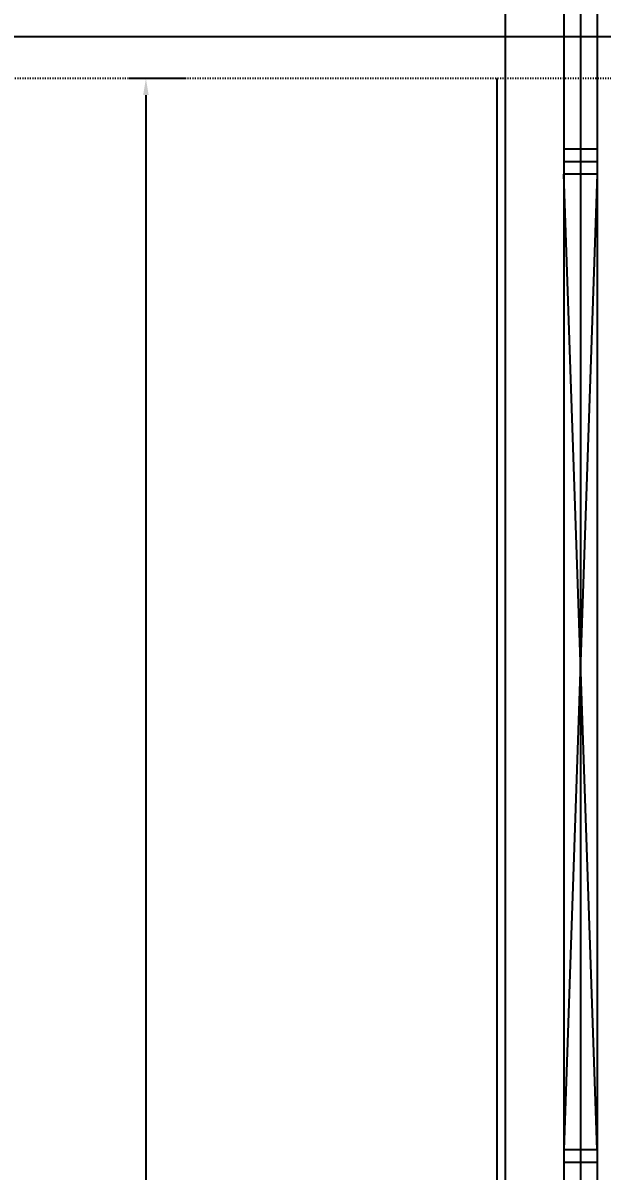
# Model space of a CAD drawing. Header units: millimetres. Extents: x 6622 to 532820, y 3370 to 359312.
# Drawn here: x 450265 to 457210, y 304937 to 318705 of the extents above; entities that cross this region are included whole.
import ezdxf

# ---------------------------------------------------------------- set-up
doc = ezdxf.new("R2010")
doc.units = ezdxf.units.MM
doc.linetypes.add('ACAD_ISO03W100', pattern=[30, 12, -18])
doc.styles.get("Standard").update_dxf_attribs({"font": 'txt', "bigfont": 'gbcbig.shx'})
doc.dimstyles.new('副本 ISO-25', dxfattribs={"dimtxt": 300, "dimasz": 200, "dimexe": 200, "dimexo": 25, "dimgap": 200, "dimtad": 1, "dimtxsty": 'Standard', "dimcen": 2.5, "dimadec": 0, "dimazin": 0, "dimtfac": 1, "dimtmove": 0, "dimatfit": 3, "dimfxl": 1, "dimarcsym": 0})

# ---------------------------------------------------------------- blocks, each defined once
blk = doc.blocks.new('*D388')
at = {"color": 0, "lineweight": -2, "transparency": 16777216}
for p, q in [((452221, 318040), (451540, 318040)), ((451740, 317840), (451740, 268240)), ((452216, 268040), (451540, 268040))]:
    blk.add_line(p, q, dxfattribs=at)
at = {"color": 0, "transparency": 16777216}
for points in [[(451707, 317840), (451773, 317840), (451740, 318040)], [(451707, 268240), (451773, 268240), (451740, 268040)]]:
    blk.add_solid(points, dxfattribs=at)
at = {"layer": 'Defpoints', "color": 0, "transparency": 16777216}
for p in [(452246, 318040), (451740, 268040), (452241, 268040)]:
    blk.add_point(p, dxfattribs=at)
at = {"color": 0, "transparency": 16777216, "insert": (451390, 293040), "char_height": 300, "attachment_point": 5, "rotation": 90}
blk.add_mtext('50000', dxfattribs=at)

msp = doc.modelspace()

# ---------------------------------------------------------------- linework, layer by layer
at = {"color": 1}
msp.add_line((456050, 329040), (456050, 259040), dxfattribs=at)
at = {"color": 4}
for p, q in [((456750, 329040), (456750, 259040)), ((456950, 329040), (456950, 259040)), ((457150, 329040), (457150, 259040)), ((457150, 317190), (456750, 317190)), ((457150, 317040), (456750, 317040)), ((457150, 316890), (456750, 316890)), ((457150, 316890), (456750, 305190)), ((457150, 305190), (456750, 316890)), ((457150, 305190), (456750, 305190)), ((457150, 305040), (456750, 305040))]:
    msp.add_line(p, q, dxfattribs=at)
msp.add_line((518450, 318540), (388450, 318540))
at = {"color": 2, "linetype": 'ACAD_ISO03W100'}
msp.add_line((517950, 318040), (388950, 318040), dxfattribs=at)
at = {"color": 2}
msp.add_line((455950, 318040), (455950, 268040), dxfattribs=at)

# ---------------------------------------------------------------- dimensions: what is measured, and where the dimension line sits
at = {"color": 0}
dim = msp.add_linear_dim(base=(451740, 268040), p1=(452246.418, 318040), p2=(452240.552, 268040), angle=90, dimstyle='副本 ISO-25', dxfattribs=at)
dim.commit()
dim.dimension.update_dxf_attribs({"geometry": '*D388', "text_midpoint": (451390, 293040)})

doc.saveas('drawing.dxf')
